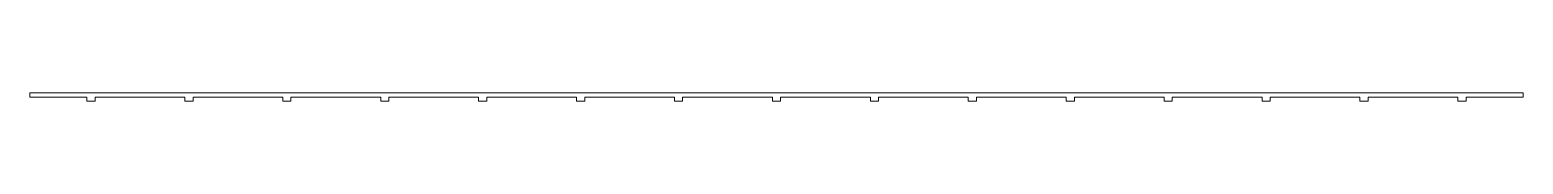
# Model space of a CAD drawing. Header units: millimetres. Extents: x -458 to 458, y -2 to 2.
import ezdxf

# ---------------------------------------------------------------- set-up
doc = ezdxf.new("R2010")
doc.units = ezdxf.units.MM

msp = doc.modelspace()

# ---------------------------------------------------------------- linework, layer by layer
at = {"color": 7, "linetype": 'Continuous', "lineweight": 15}
for p, q in [((-457.5, 2.5), (-457.5, 0)), ((457.5, 2.5), (-457.5, 2.5)), ((-457.5, 0), (-422.5, 0)), ((-422.5, 0), (-422.5, -2.5)), ((-417.5, 0), (-362.5, 0)), ((-417.5, -2.5), (-417.5, 0)), ((-362.5, 0), (-362.5, -2.5)), ((-357.5, 0), (-302.5, 0)), ((-357.5, -2.5), (-357.5, 0)), ((-302.5, 0), (-302.5, -2.5)), ((-297.5, 0), (-242.5, 0)), ((-297.5, -2.5), (-297.5, 0)), ((-242.5, 0), (-242.5, -2.5)), ((-237.5, 0), (-182.5, 0)), ((-237.5, -2.5), (-237.5, 0)), ((-182.5, 0), (-182.5, -2.5)), ((-177.5, 0), (-122.5, 0)), ((-177.5, -2.5), (-177.5, 0)), ((-122.5, 0), (-122.5, -2.5)), ((-117.5, 0), (-62.5, 0)), ((-117.5, -2.5), (-117.5, 0)), ((-62.5, 0), (-62.5, -2.5)), ((-57.5, 0), (-2.5, 0)), ((-57.5, -2.5), (-57.5, 0)), ((-2.5, 0), (-2.5, -2.5)), ((2.5, 0), (57.5, 0)), ((2.5, -2.5), (2.5, 0)), ((57.5, 0), (57.5, -2.5)), ((62.5, 0), (117.5, 0)), ((62.5, -2.5), (62.5, 0)), ((117.5, 0), (117.5, -2.5)), ((122.5, 0), (177.5, 0)), ((122.5, -2.5), (122.5, 0)), ((177.5, 0), (177.5, -2.5)), ((182.5, 0), (237.5, 0)), ((182.5, -2.5), (182.5, 0)), ((237.5, 0), (237.5, -2.5)), ((242.5, 0), (297.5, 0)), ((242.5, -2.5), (242.5, 0)), ((297.5, 0), (297.5, -2.5)), ((302.5, 0), (357.5, 0)), ((302.5, -2.5), (302.5, 0)), ((357.5, 0), (357.5, -2.5)), ((362.5, 0), (417.5, 0)), ((362.5, -2.5), (362.5, 0)), ((417.5, 0), (417.5, -2.5)), ((422.5, 0), (457.5, 0)), ((422.5, -2.5), (422.5, 0)), ((457.5, 0), (457.5, 2.5)), ((-422.5, -2.5), (-417.5, -2.5)), ((-362.5, -2.5), (-357.5, -2.5)), ((-302.5, -2.5), (-297.5, -2.5)), ((-242.5, -2.5), (-237.5, -2.5)), ((-182.5, -2.5), (-177.5, -2.5)), ((-122.5, -2.5), (-117.5, -2.5)), ((-62.5, -2.5), (-57.5, -2.5)), ((-2.5, -2.5), (2.5, -2.5)), ((57.5, -2.5), (62.5, -2.5)), ((117.5, -2.5), (122.5, -2.5)), ((177.5, -2.5), (182.5, -2.5)), ((237.5, -2.5), (242.5, -2.5)), ((297.5, -2.5), (302.5, -2.5)), ((357.5, -2.5), (362.5, -2.5)), ((417.5, -2.5), (422.5, -2.5))]:
    msp.add_line(p, q, dxfattribs=at)

doc.saveas('drawing.dxf')
